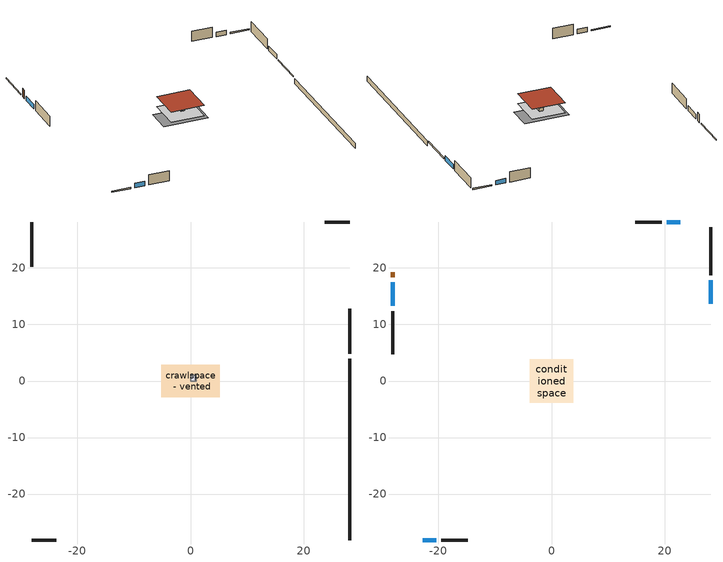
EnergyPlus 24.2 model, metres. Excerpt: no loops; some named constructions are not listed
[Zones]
crawlspace - vented
 floor foundation (Slab1 construction): -5.15,-2.86 -5.15,2.86 5.15,2.86 5.15,-2.86 z-0.91
 wall outside (RimJoist1 construction): 28.12,4.85 28.12,12.77 z0.3:0.61
 wall outside (RimJoist2 construction): -28.12,-28.12 -23.7,-28.12 z0.3:0.61
 wall outside (RimJoist3 construction): -28.12,28.12 -28.12,20.19 z0.3:0.61
 wall outside (RimJoist4 construction): 28.12,28.12 23.7,28.12 z0.3:0.61
 wall foundation (FoundationWall1 construction): 28.12,-28.12 28.12,3.92 z-0.91:0.3
furnace airloop ret air zone
 floor adiabatic (AdiabaticConst): 0,0 0,1 1,1 1,0 z0
 wall adiabatic (AdiabaticConst): 0,1 0,0 1,0 1,1 0,1 z0:1
 ceiling adiabatic (AdiabaticConst): 1,0 1,1 0,1 0,0 z1
conditioned space
 floor to crawlspace - vented (Floor1 construction): -3.84,-3.84 -3.84,3.84 3.84,3.84 3.84,-3.84 z0.3
 wall outside (AdiabaticWallConstruction 1): -28.12,19.27 -28.12,18.35 z0.3:2.34
 wall outside (AdiabaticWallConstruction): 28.12,13.7 28.12,17.81 / -28.12,17.42 -28.12,13.31 z0.3:1.4; -22.77,-28.12 -20.42,-28.12 / 22.77,28.12 20.42,28.12 z0.3:1.37
 wall outside (Wall1 construction): 28.12,18.74 28.12,27.19 z0.3:2.74
 wall outside (Wall2 construction): -19.49,-28.12 -14.8,-28.12 z0.3:2.74
 wall outside (Wall3 construction): -28.12,12.38 -28.12,4.69 z0.3:2.74
 wall outside (Wall4 construction): 19.49,28.12 14.8,28.12 z0.3:2.74
 window (WindowConstruction): 28.12,13.7 28.12,17.81 z0.3:1.4
 window (WindowConstruction 1): -22.77,-28.12 -20.42,-28.12 z0.3:1.37
 window (WindowConstruction 2): -28.12,17.42 -28.12,13.31 z0.3:1.4
 window (WindowConstruction 3): 22.77,28.12 20.42,28.12 z0.3:1.37
 door (Door): -28.12,19.26 -28.12,18.35 z0.3:2.34
 roof outside (Roof1 construction): -3.84,3.84 -3.84,-3.84 3.84,-3.84 3.84,3.84 z2.74
[Material] Roughness=Rough; Thermal Absorptance=0.9
Name | Thickness {m} | Conductivity {W/m-K} | Density {kg/m3} | Specific Heat {J/kg-K} | Solar Absorptance | Visible Absorptance
floor covering | 0.0127 | 0.0433444 | 54.468 | 1339.84 | 0.6 | 0.6
floor stud and cavity | 0.1397 | 0.923637 | 92.3553 | 1139.71 | 0.7 | 0.7
osb sheathing 0.75 in. | 0.01905 | 0.115458 | 512.64 | 1214.23 | 0.7 | 0.7
[Construction]
Floor1 construction Reversed: floor covering, osb sheathing 0.75 in., floor stud and cavity
[EnergyManagementSystem:OutputVariable] Update Frequency=ZoneTimestep
Name | EMS Variable | Type of Data in Variable | EMS Program or Subroutine | Units
clg_unmet_hours_timeseries_outvar | clg_unmet_hours | Summed | unmet_hours_program | hr
loads_htg_roofs_annual_outvar; loads_htg_roofs_timeseries_outvar | loads_htg_roofs | Summed | component_loads_program | J
loads_htg_ceilings_annual_outvar; loads_htg_ceilings_timeseries_outvar | loads_htg_ceilings | Summed | component_loads_program | J
loads_htg_walls_annual_outvar; loads_htg_walls_timeseries_outvar | loads_htg_walls | Summed | component_loads_program | J
loads_htg_rim_joists_annual_outvar; loads_htg_rim_joists_timeseries_outvar | loads_htg_rim_joists | Summed | component_loads_program | J
loads_htg_foundation_walls_annual_outvar; loads_htg_foundation_walls_timeseries_outvar | loads_htg_foundation_walls | Summed | component_loads_program | J
loads_htg_doors_annual_outvar; loads_htg_doors_timeseries_outvar | loads_htg_doors | Summed | component_loads_program | J
loads_htg_windows_conduction_annual_outvar; loads_htg_windows_conduction_timeseries_outvar | loads_htg_windows_conduction | Summed | component_loads_program | J
loads_htg_windows_solar_annual_outvar; loads_htg_windows_solar_timeseries_outvar | loads_htg_windows_solar | Summed | component_loads_program | J
loads_htg_skylights_conduction_annual_outvar; loads_htg_skylights_conduction_timeseries_outvar | loads_htg_skylights_conduction | Summed | component_loads_program | J
loads_htg_skylights_solar_annual_outvar; loads_htg_skylights_solar_timeseries_outvar | loads_htg_skylights_solar | Summed | component_loads_program | J
loads_htg_floors_annual_outvar; loads_htg_floors_timeseries_outvar | loads_htg_floors | Summed | component_loads_program | J
loads_htg_slabs_annual_outvar; loads_htg_slabs_timeseries_outvar | loads_htg_slabs | Summed | component_loads_program | J
loads_htg_internal_mass_annual_outvar; loads_htg_internal_mass_timeseries_outvar | loads_htg_internal_mass | Summed | component_loads_program | J
loads_htg_infil_annual_outvar; loads_htg_infil_timeseries_outvar | loads_htg_infil | Summed | component_loads_program | J
loads_htg_natvent_annual_outvar; loads_htg_natvent_timeseries_outvar | loads_htg_natvent | Summed | component_loads_program | J
loads_htg_mechvent_annual_outvar; loads_htg_mechvent_timeseries_outvar | loads_htg_mechvent | Summed | component_loads_program | J
loads_htg_whf_annual_outvar; loads_htg_whf_timeseries_outvar | loads_htg_whf | Summed | component_loads_program | J
loads_htg_ducts_annual_outvar; loads_htg_ducts_timeseries_outvar | loads_htg_ducts | Summed | component_loads_program | J
loads_htg_intgains_annual_outvar; loads_htg_intgains_timeseries_outvar | loads_htg_intgains | Summed | component_loads_program | J
loads_htg_lighting_annual_outvar; loads_htg_lighting_timeseries_outvar | loads_htg_lighting | Summed | component_loads_program | J
loads_clg_roofs_annual_outvar; loads_clg_roofs_timeseries_outvar | loads_clg_roofs | Summed | component_loads_program | J
loads_clg_ceilings_annual_outvar; loads_clg_ceilings_timeseries_outvar | loads_clg_ceilings | Summed | component_loads_program | J
loads_clg_walls_annual_outvar; loads_clg_walls_timeseries_outvar | loads_clg_walls | Summed | component_loads_program | J
loads_clg_rim_joists_annual_outvar; loads_clg_rim_joists_timeseries_outvar | loads_clg_rim_joists | Summed | component_loads_program | J
loads_clg_foundation_walls_annual_outvar; loads_clg_foundation_walls_timeseries_outvar | loads_clg_foundation_walls | Summed | component_loads_program | J
loads_clg_doors_annual_outvar; loads_clg_doors_timeseries_outvar | loads_clg_doors | Summed | component_loads_program | J
loads_clg_windows_conduction_annual_outvar; loads_clg_windows_conduction_timeseries_outvar | loads_clg_windows_conduction | Summed | component_loads_program | J
loads_clg_windows_solar_annual_outvar; loads_clg_windows_solar_timeseries_outvar | loads_clg_windows_solar | Summed | component_loads_program | J
loads_clg_skylights_conduction_annual_outvar; loads_clg_skylights_conduction_timeseries_outvar | loads_clg_skylights_conduction | Summed | component_loads_program | J
loads_clg_skylights_solar_annual_outvar; loads_clg_skylights_solar_timeseries_outvar | loads_clg_skylights_solar | Summed | component_loads_program | J
loads_clg_floors_annual_outvar; loads_clg_floors_timeseries_outvar | loads_clg_floors | Summed | component_loads_program | J
loads_clg_slabs_annual_outvar; loads_clg_slabs_timeseries_outvar | loads_clg_slabs | Summed | component_loads_program | J
loads_clg_internal_mass_annual_outvar; loads_clg_internal_mass_timeseries_outvar | loads_clg_internal_mass | Summed | component_loads_program | J
loads_clg_infil_annual_outvar; loads_clg_infil_timeseries_outvar | loads_clg_infil | Summed | component_loads_program | J
loads_clg_natvent_annual_outvar; loads_clg_natvent_timeseries_outvar | loads_clg_natvent | Summed | component_loads_program | J
loads_clg_mechvent_annual_outvar; loads_clg_mechvent_timeseries_outvar | loads_clg_mechvent | Summed | component_loads_program | J
loads_clg_whf_annual_outvar; loads_clg_whf_timeseries_outvar | loads_clg_whf | Summed | component_loads_program | J
loads_clg_ducts_annual_outvar; loads_clg_ducts_timeseries_outvar | loads_clg_ducts | Summed | component_loads_program | J
loads_clg_intgains_annual_outvar; loads_clg_intgains_timeseries_outvar | loads_clg_intgains | Summed | component_loads_program | J
loads_clg_lighting_annual_outvar; loads_clg_lighting_timeseries_outvar | loads_clg_lighting | Summed | component_loads_program | J
loads_htg_tot_annual_outvar; loads_htg_tot_timeseries_outvar | loads_htg_tot | Summed | total_loads_program | J
loads_clg_tot_annual_outvar; loads_clg_tot_timeseries_outvar | loads_clg_tot | Summed | total_loads_program | J
total_infil_flow_rate_timeseries_outvar | total_infil_flow_rate | Averaged | total_airflows_program | m^3/s
total_mechvent_flow_rate_timeseries_outvar | total_mechvent_flow_rate | Averaged | total_airflows_program | m^3/s
total_natvent_flow_rate_timeseries_outvar | total_natvent_flow_rate | Averaged | total_airflows_program | m^3/s
total_whf_flow_rate_timeseries_outvar | total_whf_flow_rate | Averaged | total_airflows_program | m^3/s
[Schedule:Day:Interval]
cooling season schedule day; cooling season schedule day 2; cooling season schedule default day; natural vent schedule default day: No, 24:00, 0
cooling season schedule day 1; natural vent schedule day: No, 24:00, 1
[Schedule:Week:Daily]
cooling season schedule Week Rule - Jan1-May26: cooling season schedule day, cooling season schedule day, cooling season schedule day, cooling season schedule day, cooling season schedule day, cooling season schedule day, cooling season schedule day, cooling season schedule default day, cooling season schedule default day, cooling season schedule default day, cooling season schedule default day, cooling season schedule default day
cooling season schedule Week Rule - May27-Jun2: cooling season schedule day, cooling season schedule day, cooling season schedule day, cooling season schedule day, cooling season schedule day, cooling season schedule day 1, cooling season schedule day 1, cooling season schedule default day, cooling season schedule default day, cooling season schedule default day, cooling season schedule default day, cooling season schedule default day
cooling season schedule Week Rule - Jun3-Sep29: cooling season schedule day 1, cooling season schedule day 1, cooling season schedule day 1, cooling season schedule day 1, cooling season schedule day 1, cooling season schedule day 1, cooling season schedule day 1, cooling season schedule default day, cooling season schedule default day, cooling season schedule default day, cooling season schedule default day, cooling season schedule default day
cooling season schedule Week Rule - Sep30-Oct6: cooling season schedule day 1, cooling season schedule day 2, cooling season schedule day 2, cooling season schedule day 2, cooling season schedule day 2, cooling season schedule day 2, cooling season schedule day 2, cooling season schedule default day, cooling season schedule default day, cooling season schedule default day, cooling season schedule default day, cooling season schedule default day
cooling season schedule Week Rule - Oct7-Dec31: cooling season schedule day 2, cooling season schedule day 2, cooling season schedule day 2, cooling season schedule day 2, cooling season schedule day 2, cooling season schedule day 2, cooling season schedule day 2, cooling season schedule default day, cooling season schedule default day, cooling season schedule default day, cooling season schedule default day, cooling season schedule default day
natural vent schedule Week Rule - Jan1-Jan6: natural vent schedule day, natural vent schedule day, natural vent schedule default day, natural vent schedule day, natural vent schedule default day, natural vent schedule day, natural vent schedule default day, natural vent schedule default day, natural vent schedule default day, natural vent schedule default day, natural vent schedule default day, natural vent schedule default day
natural vent schedule Week Rule - Jan7-Dec31: natural vent schedule default day, natural vent schedule day, natural vent schedule default day, natural vent schedule day, natural vent schedule default day, natural vent schedule day, natural vent schedule default day, natural vent schedule default day, natural vent schedule default day, natural vent schedule default day, natural vent schedule default day, natural vent schedule default day
[Schedule:Year]
cooling season schedule: cooling season schedule Week Rule - Jan1-May26, 1, 1, 5, 26, cooling season schedule Week Rule - May27-Jun2, 5, 27, 6, 2, cooling season schedule Week Rule - Jun3-Sep29, 6, 3, 9, 29, cooling season schedule Week Rule - Sep30-Oct6, 9, 30, 10, 6, cooling season schedule Week Rule - Oct7-Dec31, 10, 7, 12, 31
natural vent schedule: natural vent schedule Week Rule - Jan1-Jan6, 1, 1, 1, 6, natural vent schedule Week Rule - Jan7-Dec31, 1, 7, 12, 31
[Schedule:File]
hot_water_dishwasher: File=in.schedules.csv; Column Number=6; Rows to Skip at Top=1; Number of Hours of Data=8760; Column Separator=Comma; Interpolate to Timestep=Yes; Minutes per Item=15; Adjust Schedule for Daylight Savings=Yes
